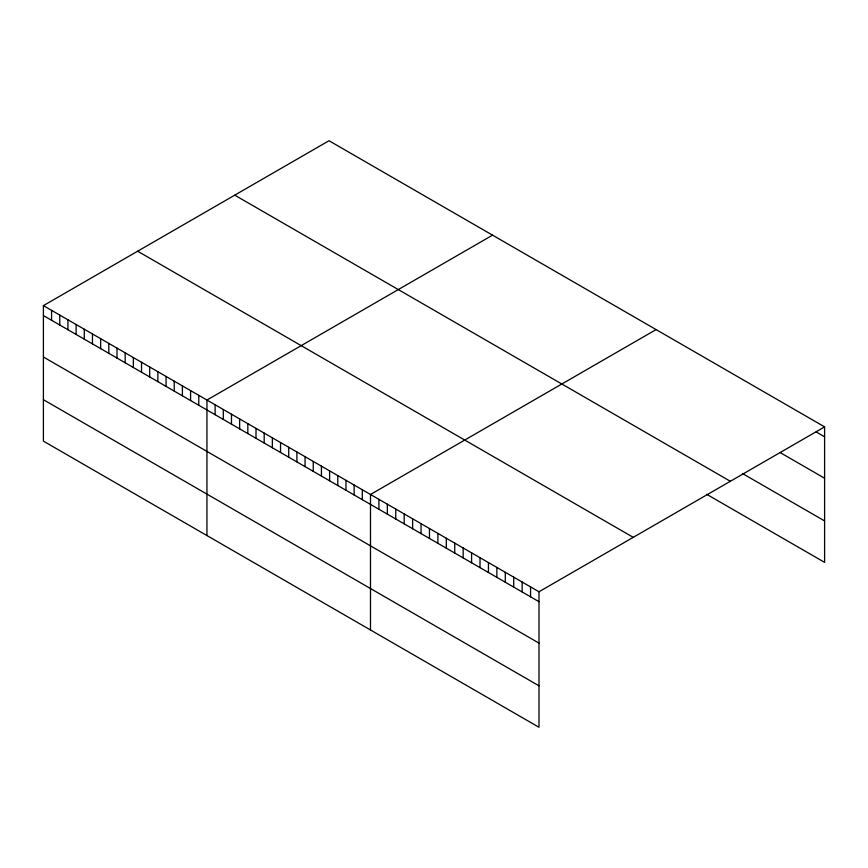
<?xml version="1.0" encoding="UTF-8"?>
<svg xmlns="http://www.w3.org/2000/svg" width="868" height="868" viewBox="0 0 868 868"><rect width="100%" height="100%" fill="white"/><g stroke="black" fill="none" stroke-linecap="round" stroke-linejoin="round"><path stroke-width="1.3" d="M43.4 305.634L538.995 591.759L538.995 727.265L43.4 441.128L43.4 305.634L329.005 140.735L824.6 426.872L824.6 562.366L706.65 494.272M492.547 235.163L206.942 400.05L206.942 535.556M656.1 329.58L370.495 494.478L370.495 629.973M538.995 591.759L824.6 426.872M816.17 431.928L824.6 436.799M780.365 452.695L824.6 478.235M742.455 473.505L824.6 520.93M234.751 195.159L730.346 481.284M137.654 251.221L633.249 537.346M43.4 315.561L538.995 601.687M43.4 356.998L538.995 643.123M43.4 399.692L538.995 685.818M530.565 586.898L530.565 596.826M522.145 582.037L522.145 591.954M513.715 577.166L513.715 587.093M505.295 572.305L505.295 582.233M496.865 567.444L496.865 577.361M488.445 562.572L488.445 572.5M480.015 557.712L480.015 567.639M471.595 552.851L471.595 562.768M463.165 547.979L463.165 557.907M454.745 543.118L454.745 553.046M446.315 538.258L446.315 548.185M437.895 533.386L437.895 543.314M429.465 528.525L429.465 538.453M421.045 523.664L421.045 533.592M412.615 518.793L412.615 528.721M404.195 513.932L404.195 523.86M395.765 509.071L395.765 518.999M387.345 504.21L387.345 514.127M378.915 499.339L378.915 509.266M362.314 489.758L362.314 499.686M354.133 485.038L354.133 494.955M345.963 480.319L345.963 490.236M337.782 475.588L337.782 485.516M329.601 470.868L329.601 480.796M321.431 466.149L321.431 476.076M313.25 461.429L313.25 471.357M305.069 456.709L305.069 466.637M296.899 451.989L296.899 461.917M288.719 447.27L288.719 457.186M280.538 442.55L280.538 452.467M272.368 437.819L272.368 447.747M264.187 433.099L264.187 443.027M256.006 428.38L256.006 438.307M247.836 423.66L247.836 433.588M239.655 418.94L239.655 428.868M231.474 414.22L231.474 424.148M223.304 409.501L223.304 419.418M215.123 404.77L215.123 414.698M198.772 395.331L198.772 405.258M190.591 390.611L190.591 400.539M182.41 385.891L182.41 395.819M174.24 381.171L174.24 391.099M166.059 376.452L166.059 386.379M157.878 371.732L157.878 381.649M149.708 367.001L149.708 376.929M141.527 362.281L141.527 372.209M133.346 357.562L133.346 367.489M125.176 352.842L125.176 362.77M116.996 348.122L116.996 358.05M108.815 343.402L108.815 353.33M100.645 338.683L100.645 348.611M92.464 333.963L92.464 343.88M84.283 329.232L84.283 339.16M76.113 324.513L76.113 334.44M67.932 319.793L67.932 329.721M59.751 315.073L59.751 325.001M51.581 310.353L51.581 320.281"/></g></svg>
